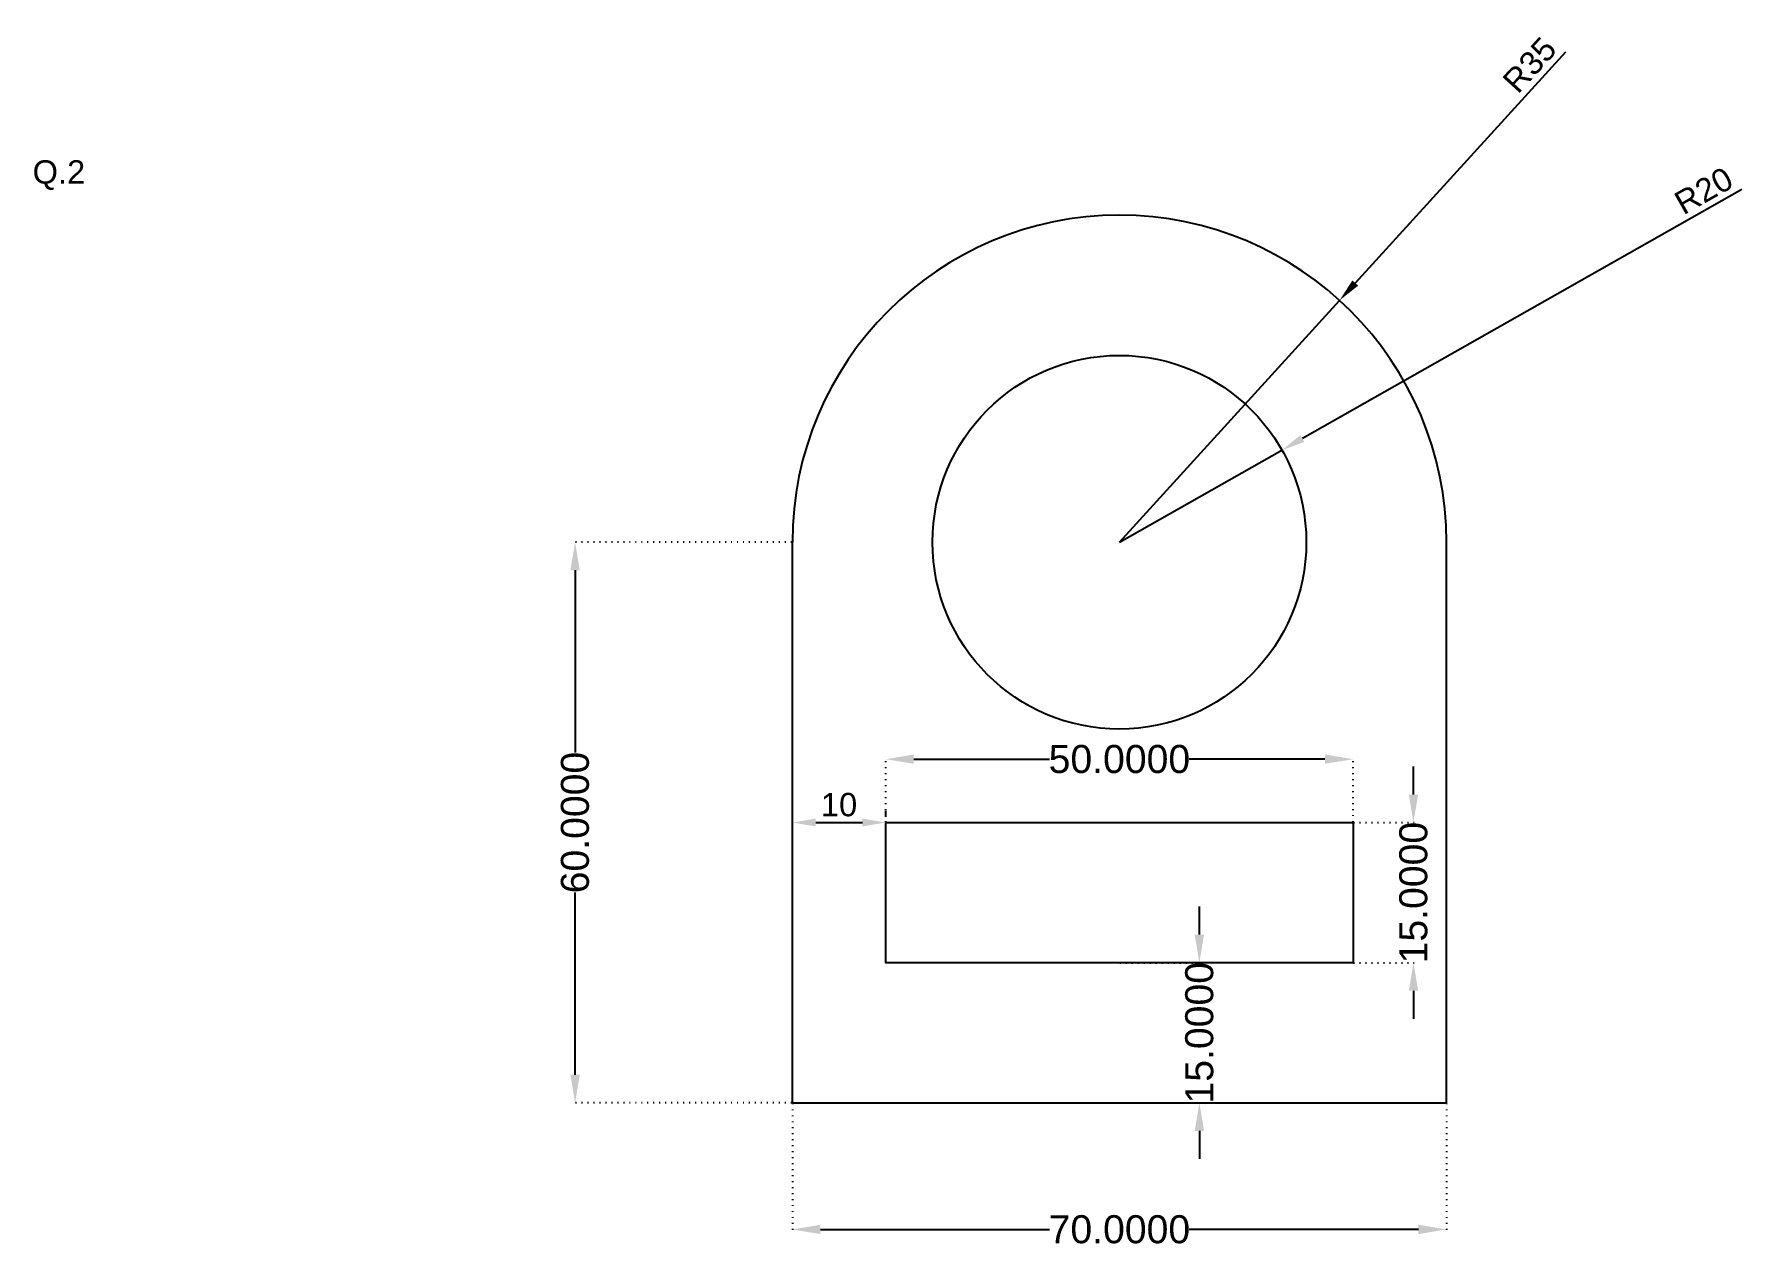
# Model space of a CAD drawing. Header units: millimetres. Extents: x 919 to 1102, y 984 to 1114.
import ezdxf

# ---------------------------------------------------------------- set-up
doc = ezdxf.new("R2010")
doc.units = ezdxf.units.MM
doc.header["$LTSCALE"] = 0.18
doc.linetypes.add('ACAD_ISO07W100', pattern=[3, 0, -3])
doc.styles.get("Standard").update_dxf_attribs({"font": 'arial.ttf'})
doc.dimstyles.new('ISO-25', dxfattribs={"dimtxt": 2.5, "dimasz": 2.5, "dimexe": 1.25, "dimexo": 0.625, "dimtad": 1, "dimtxsty": 'Standard', "dimcen": 2.5, "dimclrd": 3, "dimclre": 2, "dimadec": 0, "dimazin": 0, "dimtfac": 1, "dimtmove": 0, "dimatfit": 3, "dimfxl": 1, "dimarcsym": 0})
doc.dimstyles.get("Standard").update_dxf_attribs({"dimtxt": 3, "dimasz": 3, "dimexe": 0.18, "dimexo": 0.0625, "dimgap": 0.09, "dimtad": 0, "dimdec": 4, "dimzin": 0, "dimdsep": 46, "dimtxsty": 'Standard', "dimcen": 0.09, "dimclrd": 3, "dimclre": 2, "dimadec": 0, "dimazin": 0, "dimtfac": 1, "dimtdec": 4, "dimtofl": 0, "dimtmove": 0, "dimatfit": 3, "dimfxl": 1, "dimtolj": 1, "dimtzin": 0, "dimarcsym": 0})

# ---------------------------------------------------------------- blocks, each defined once
blk = doc.blocks.new('*D1')
at = {"color": 2, "linetype": 'ACAD_ISO07W100', "lineweight": -2, "transparency": 16777216}
for p, q in [((999.94, 1060), (976.57, 1060)), ((999.94, 1000), (976.57, 1000))]:
    blk.add_line(p, q, dxfattribs=at)
at = {"color": 3, "lineweight": -2, "transparency": 16777216}
for p, q in [((976.75, 1057), (976.75, 1037.49)), ((976.75, 1003), (976.75, 1022.51))]:
    blk.add_line(p, q, dxfattribs=at)
at = {"color": 3, "transparency": 16777216}
for points in [[(976.25, 1057), (977.25, 1057), (976.75, 1060)], [(976.25, 1003), (977.25, 1003), (976.75, 1000)]]:
    blk.add_solid(points, dxfattribs=at)
at = {"layer": 'Defpoints', "color": 0, "transparency": 16777216}
for p in [(976.75, 1060), (1000, 1060), (1000, 1000)]:
    blk.add_point(p, dxfattribs=at)
at = {"color": 0, "transparency": 16777216, "insert": (976.75, 1030), "char_height": 3, "attachment_point": 5, "rotation": 90}
blk.add_mtext('\\A1;60.0000', dxfattribs=at)
blk = doc.blocks.new('*D2')
at = {"color": 2, "linetype": 'ACAD_ISO07W100', "lineweight": -2, "transparency": 16777216}
for p, q in [((1010, 1030.06), (1010, 1036.96)), ((1060, 1030.06), (1060, 1036.96))]:
    blk.add_line(p, q, dxfattribs=at)
at = {"color": 3, "lineweight": -2, "transparency": 16777216}
for p, q in [((1013, 1036.78), (1027.52, 1036.78)), ((1057, 1036.78), (1042.48, 1036.78))]:
    blk.add_line(p, q, dxfattribs=at)
at = {"color": 3, "transparency": 16777216}
for points in [[(1013, 1037.28), (1013, 1036.28), (1010, 1036.78)], [(1057, 1037.28), (1057, 1036.28), (1060, 1036.78)]]:
    blk.add_solid(points, dxfattribs=at)
at = {"layer": 'Defpoints', "color": 0, "transparency": 16777216}
for p in [(1060, 1036.78), (1010, 1030), (1060, 1030)]:
    blk.add_point(p, dxfattribs=at)
at = {"color": 0, "transparency": 16777216, "insert": (1035, 1036.78), "char_height": 3, "attachment_point": 5}
blk.add_mtext('\\A1;50.0000', dxfattribs=at)
blk = doc.blocks.new('*D3')
at = {"color": 3, "lineweight": -2, "transparency": 16777216}
for p, q in [((1066.47, 1033), (1066.47, 1036)), ((1066.47, 1012), (1066.47, 1009))]:
    blk.add_line(p, q, dxfattribs=at)
at = {"color": 2, "linetype": 'ACAD_ISO07W100', "lineweight": -2, "transparency": 16777216}
for p, q in [((1060.06, 1030), (1066.65, 1030)), ((1060.06, 1015), (1066.65, 1015))]:
    blk.add_line(p, q, dxfattribs=at)
at = {"color": 3, "transparency": 16777216}
for points in [[(1065.97, 1033), (1066.97, 1033), (1066.47, 1030)], [(1065.97, 1012), (1066.97, 1012), (1066.47, 1015)]]:
    blk.add_solid(points, dxfattribs=at)
at = {"layer": 'Defpoints', "color": 0, "transparency": 16777216}
for p in [(1060, 1030), (1066.47, 1030), (1060, 1015)]:
    blk.add_point(p, dxfattribs=at)
at = {"color": 0, "transparency": 16777216, "insert": (1066.47, 1022.5), "char_height": 3, "attachment_point": 5, "rotation": 90}
blk.add_mtext('\\A1;15.0000', dxfattribs=at)
blk = doc.blocks.new('*D4')
at = {"color": 2, "linetype": 'ACAD_ISO07W100', "lineweight": -2, "transparency": 16777216}
for p, q in [((1000, 999.94), (1000, 986.27)), ((1070, 999.94), (1070, 986.27))]:
    blk.add_line(p, q, dxfattribs=at)
at = {"color": 3, "lineweight": -2, "transparency": 16777216}
for p, q in [((1003, 986.45), (1027.53, 986.45)), ((1067, 986.45), (1042.47, 986.45))]:
    blk.add_line(p, q, dxfattribs=at)
at = {"color": 3, "transparency": 16777216}
for points in [[(1003, 986.95), (1003, 985.95), (1000, 986.45)], [(1067, 986.95), (1067, 985.95), (1070, 986.45)]]:
    blk.add_solid(points, dxfattribs=at)
at = {"layer": 'Defpoints', "color": 0, "transparency": 16777216}
for p in [(1000, 1000), (1070, 1000), (1070, 986.45)]:
    blk.add_point(p, dxfattribs=at)
at = {"color": 0, "transparency": 16777216, "insert": (1035, 986.45), "char_height": 3, "attachment_point": 5}
blk.add_mtext('\\A1;70.0000', dxfattribs=at)
blk = doc.blocks.new('*D5')
at = {"color": 3, "lineweight": -2, "transparency": 16777216}
for p, q in [((1043.56, 1018), (1043.56, 1021)), ((1043.56, 997), (1043.56, 994))]:
    blk.add_line(p, q, dxfattribs=at)
at = {"color": 2, "linetype": 'ACAD_ISO07W100', "lineweight": -2, "transparency": 16777216}
for p, q in [((1035.06, 1015), (1043.74, 1015)), ((1035.06, 1000), (1043.74, 1000))]:
    blk.add_line(p, q, dxfattribs=at)
at = {"color": 3, "transparency": 16777216}
for points in [[(1043.06, 1018), (1044.06, 1018), (1043.56, 1015)], [(1043.06, 997), (1044.06, 997), (1043.56, 1000)]]:
    blk.add_solid(points, dxfattribs=at)
at = {"layer": 'Defpoints', "color": 0, "transparency": 16777216}
for p in [(1035, 1015), (1035, 1000), (1043.56, 1000)]:
    blk.add_point(p, dxfattribs=at)
at = {"color": 0, "transparency": 16777216, "insert": (1043.56, 1007.5), "char_height": 3, "attachment_point": 5, "rotation": 90}
blk.add_mtext('\\A1;15.0000', dxfattribs=at)
blk = doc.blocks.new('*D6')
at = {"color": 2, "lineweight": -2, "transparency": 16777216}
for p, q in [((1000, 1030.62), (1000, 1031.25)), ((1010, 1030.62), (1010, 1031.25))]:
    blk.add_line(p, q, dxfattribs=at)
at = {"color": 3, "lineweight": -2, "transparency": 16777216}
blk.add_line((1002.5, 1030), (1007.5, 1030), dxfattribs=at)
at = {"color": 3, "transparency": 16777216}
for points in [[(1002.5, 1030.42), (1002.5, 1029.58), (1000, 1030)], [(1007.5, 1030.42), (1007.5, 1029.58), (1010, 1030)]]:
    blk.add_solid(points, dxfattribs=at)
at = {"layer": 'Defpoints', "color": 0, "transparency": 16777216}
for p in [(1000, 1030), (1010, 1030), (1010, 1030)]:
    blk.add_point(p, dxfattribs=at)
at = {"color": 0, "transparency": 16777216, "insert": (1005, 1031.9), "char_height": 2.5, "attachment_point": 5}
blk.add_mtext('10', dxfattribs=at)
blk = doc.blocks.new('*D7')
at = {"color": 3, "lineweight": -2, "transparency": 16777216}
for p, q in [((1101.61, 1097.75), (1054.58, 1071.09)), ((1035, 1060), (1052.4, 1069.86))]:
    blk.add_line(p, q, dxfattribs=at)
at = {"color": 3, "transparency": 16777216}
blk.add_solid([(1054.37, 1071.46), (1054.78, 1070.73), (1052.4, 1069.86)], dxfattribs=at)
at = {"layer": 'Defpoints', "color": 0, "transparency": 16777216}
for p in [(1052.4, 1069.86), (1035, 1060)]:
    blk.add_point(p, dxfattribs=at)
at = {"color": 0, "transparency": 16777216, "insert": (1097.53, 1097.62), "char_height": 2.5, "attachment_point": 5, "rotation": 29.5408}
blk.add_mtext('R20', dxfattribs=at)
blk = doc.blocks.new('*D8')
at = {"color": 3, "lineweight": -2, "transparency": 16777216}
for p, q in [((1082.75, 1112.47), (1060.24, 1087.74)), ((1035, 1060), (1058.56, 1085.89))]:
    blk.add_line(p, q, dxfattribs=at)
at = {"color": 3, "transparency": 16777216}
blk.add_solid([(1059.93, 1088.02), (1060.55, 1087.46), (1058.56, 1085.89)], dxfattribs=at)
at = {"layer": 'Defpoints', "color": 0, "transparency": 16777216}
for p in [(1058.56, 1085.89), (1035, 1060)]:
    blk.add_point(p, dxfattribs=at)
at = {"color": 0, "transparency": 16777216, "insert": (1078.9, 1111.08), "char_height": 2.5, "attachment_point": 5, "rotation": 47.6995}
blk.add_mtext('R35', dxfattribs=at)

msp = doc.modelspace()

# ---------------------------------------------------------------- linework, layer by layer
for p, q in [((1000, 1000), (1000, 1060)), ((1000, 1060), (1000, 1060)), ((1000, 1060), (1000, 1060)), ((1070, 1000), (1070, 1060)), ((1000, 1000), (1000, 1000)), ((1000, 1000), (1070, 1000))]:
    msp.add_line(p, q)
msp.add_lwpolyline([(1010, 1030), (1060, 1030), (1060, 1015), (1010, 1015)], close=True)
msp.add_circle((1035, 1060), 20)
msp.add_arc((1035, 1060), 35, 0, 180)

# ---------------------------------------------------------------- texts
at = {"insert": (918.69543, 1100.88275), "char_height": 2.5, "attachment_point": 1}
msp.add_mtext_dynamic_manual_height_columns('Q.2', width=19.3587283, gutter_width=12.5, heights=[0], dxfattribs=at)

# ---------------------------------------------------------------- dimensions: what is measured, and where the dimension line sits
for mpoint, picture, middle in [((1058.55566, 1085.88688), '*D8', (1080.31159, 1109.79591)), ((1052.40009, 1069.86087), '*D7', (1098.47214, 1095.97052))]:
    dim = msp.add_radius_dim(center=(1035, 1060), mpoint=mpoint, dimstyle='ISO-25')
    dim.commit()
    dim.dimension.update_dxf_attribs({"geometry": picture, "text_midpoint": middle, "dimtype": 164})
for base, p1, p2, picture, middle in [((976.75313, 1060), (1000, 1000), (1000, 1060), '*D1', (976.75313, 1030)), ((1066.47496, 1030), (1060, 1015), (1060, 1030), '*D3', (1066.47496, 1022.5)), ((1043.55807, 1000), (1035, 1015), (1035, 1000), '*D5', (1043.55807, 1007.5))]:
    dim = msp.add_linear_dim(base=base, p1=p1, p2=p2, angle=90, dimstyle='Standard')
    dim.commit()
    dim.dimension.update_dxf_attribs({"geometry": picture, "text_midpoint": middle})
for base, p1, p2, dimstyle, picture, middle in [((1060, 1036.78057), (1010, 1030), (1060, 1030), 'Standard', '*D2', (1035, 1036.78057)), ((1010, 1030), (1000, 1030), (1010, 1030), 'ISO-25', '*D6', (1005, 1031.90143)), ((1070, 986.4475), (1000, 1000), (1070, 1000), 'Standard', '*D4', (1035, 986.4475))]:
    dim = msp.add_linear_dim(base=base, p1=p1, p2=p2, dimstyle=dimstyle)
    dim.commit()
    dim.dimension.update_dxf_attribs({"geometry": picture, "text_midpoint": middle})

doc.saveas('drawing.dxf')
